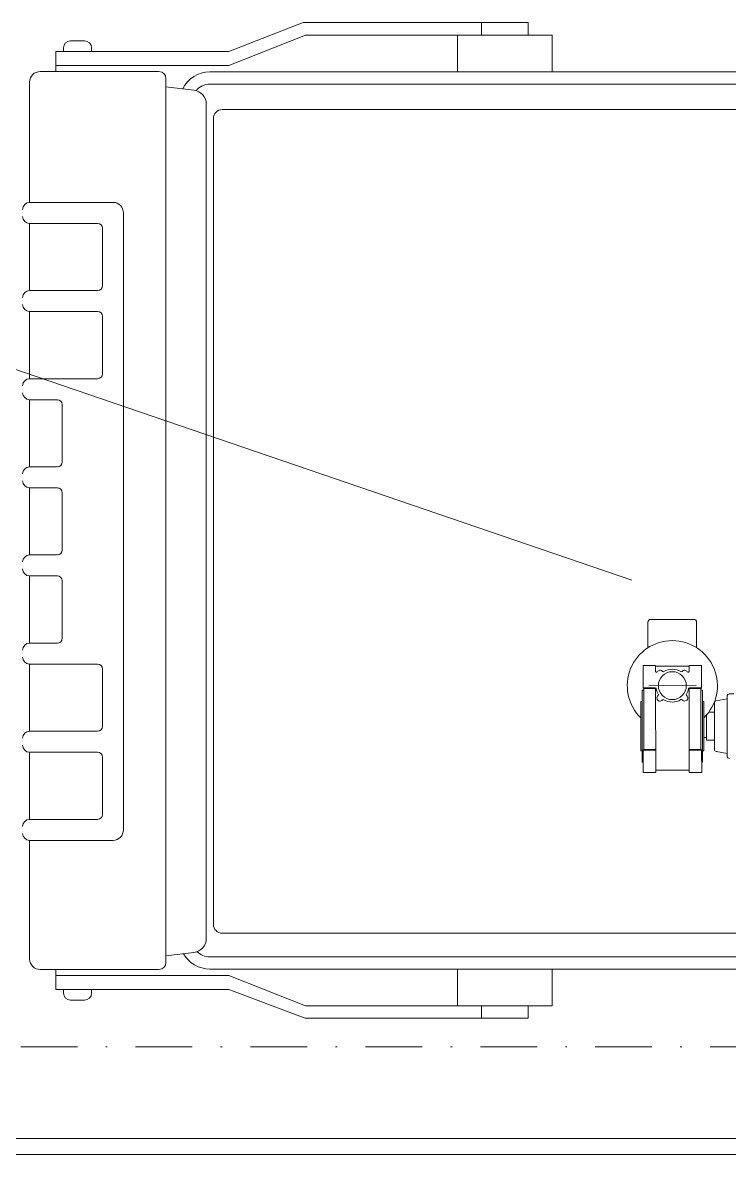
# Model space of a CAD drawing. Extents: x -2884 to -859, y 3232 to 5149.
# Drawn here: x -1799.8 to -1755.7, y 4915.9 to 4986.6 of the extents above; entities that cross this region are included whole.
import ezdxf

# ---------------------------------------------------------------- set-up
doc = ezdxf.new("R2010")
doc.units = 0
doc.header["$MEASUREMENT"] = 0
doc.linetypes.add('DGN Style 4', pattern=[707.685435, 353.621704, -176.810852, 0.442027, -176.810852])
for name, color, linetype, lineweight in [('Compressori e classific', 231, 'CONTINUOUS', 15), ('Quote e scritte', 252, 'CONTINUOUS', 15), ('Ringhiera in primo piano', 96, 'CONTINUOUS', 15)]:
    doc.layers.add(name, color=color, linetype=linetype, lineweight=lineweight)

msp = doc.modelspace()

# ---------------------------------------------------------------- linework, layer by layer
at = {"layer": 'Compressori e classific'}
for p, q in [((-1782.298, 4986.569), (-1786.936, 4984.762)), ((-1771.171, 4986.569), (-1782.298, 4986.569)), ((-1771.171, 4986.569), (-1769.714, 4986.569)), ((-1771.171, 4985.785), (-1771.171, 4986.569)), ((-1768.258, 4986.569), (-1769.714, 4986.569)), ((-1768.258, 4985.785), (-1768.258, 4986.569)), ((-1782.154, 4985.785), (-1786.936, 4983.902)), ((-1772.666, 4985.785), (-1782.154, 4985.785)), ((-1772.666, 4985.785), (-1772.666, 4983.492)), ((-1772.666, 4985.785), (-1769.714, 4985.785)), ((-1766.763, 4985.785), (-1769.714, 4985.785)), ((-1766.763, 4985.785), (-1766.763, 4983.492)), ((-1797.261, 4984.989), (-1797.261, 4984.762)), ((-1795.95, 4985.426), (-1796.824, 4985.426)), ((-1795.513, 4984.762), (-1795.513, 4984.989)), ((-1786.936, 4984.762), (-1797.74, 4984.762)), ((-1797.74, 4983.896), (-1797.74, 4984.762)), ((-1791.308, 4983.516), (-1798.722, 4983.516)), ((-1786.936, 4983.902), (-1797.74, 4983.896)), ((-1797.74, 4983.896), (-1797.74, 4983.516)), ((-1751.245, 4983.492), (-1788.14, 4983.492)), ((-1799.377, 4975.341), (-1799.377, 4982.861)), ((-1790.871, 4949.869), (-1790.871, 4983.079)), ((-1790.871, 4982.555), (-1789.122, 4982.346)), ((-1751.245, 4982.727), (-1788.14, 4982.727)), ((-1788.352, 4952.468), (-1788.352, 4981.478)), ((-1787.36, 4981.139), (-1752.162, 4981.139)), ((-1787.906, 4950.364), (-1787.906, 4980.593)), ((-1799.377, 4975.341), (-1794.176, 4975.341)), ((-1793.521, 4952.25), (-1793.521, 4974.686)), ((-1799.377, 4969.836), (-1799.377, 4974.03)), ((-1795.137, 4974.03), (-1799.377, 4974.03)), ((-1794.831, 4973.724), (-1794.831, 4970.142)), ((-1799.377, 4969.836), (-1795.137, 4969.836)), ((-1799.377, 4964.331), (-1799.377, 4968.525)), ((-1795.137, 4968.525), (-1799.377, 4968.525)), ((-1794.831, 4964.636), (-1794.831, 4968.219)), ((-1799.377, 4964.331), (-1795.137, 4964.331)), ((-1799.377, 4958.825), (-1799.377, 4963.02)), ((-1797.645, 4963.02), (-1799.377, 4963.02)), ((-1797.339, 4962.714), (-1797.339, 4959.131)), ((-1799.377, 4958.825), (-1797.645, 4958.825)), ((-1799.377, 4953.32), (-1799.377, 4957.515)), ((-1797.645, 4957.515), (-1799.377, 4957.515)), ((-1797.339, 4953.626), (-1797.339, 4957.209)), ((-1799.377, 4953.32), (-1797.645, 4953.32)), ((-1788.352, 4952.468), (-1788.352, 4929.357)), ((-1799.377, 4947.815), (-1799.377, 4952.009)), ((-1797.645, 4952.009), (-1799.377, 4952.009)), ((-1797.339, 4951.704), (-1797.339, 4948.121)), ((-1793.521, 4952.25), (-1793.521, 4936.149)), ((-1787.906, 4930.242), (-1787.906, 4950.364)), ((-1790.871, 4949.869), (-1790.871, 4927.863)), ((-1760.788, 4949.122), (-1760.787, 4947.524)), ((-1760.619, 4949.291), (-1757.919, 4949.293)), ((-1757.75, 4949.124), (-1757.749, 4947.525)), ((-1799.377, 4947.815), (-1797.645, 4947.815)), ((-1799.377, 4942.31), (-1799.377, 4946.504)), ((-1795.137, 4946.504), (-1799.377, 4946.504)), ((-1794.831, 4946.198), (-1794.831, 4942.616)), ((-1761.095, 4945.016), (-1761.096, 4946.422)), ((-1761.096, 4946.422), (-1760.308, 4946.422)), ((-1760.308, 4946.422), (-1760.308, 4946.05)), ((-1760.308, 4946.38), (-1758.227, 4946.381)), ((-1758.227, 4946.051), (-1758.227, 4946.424)), ((-1757.439, 4946.424), (-1758.227, 4946.424)), ((-1757.439, 4945.018), (-1757.439, 4946.424)), ((-1761.053, 4944.878), (-1761.151, 4944.875)), ((-1761.15, 4942.625), (-1761.151, 4944.875)), ((-1761.095, 4945.016), (-1761.053, 4944.974)), ((-1760.332, 4945.016), (-1761.095, 4945.016)), ((-1760.307, 4944.974), (-1761.053, 4944.974)), ((-1761.053, 4944.974), (-1761.051, 4941.176)), ((-1760.73, 4945.156), (-1757.788, 4945.158)), ((-1760.308, 4945.011), (-1760.305, 4939.728)), ((-1758.226, 4945.012), (-1758.223, 4939.729)), ((-1757.481, 4944.975), (-1758.226, 4944.975)), ((-1758.202, 4945.017), (-1757.439, 4945.018)), ((-1757.439, 4945.018), (-1757.481, 4944.975)), ((-1757.481, 4944.975), (-1757.479, 4941.178)), ((-1757.481, 4944.88), (-1757.382, 4944.877)), ((-1757.381, 4942.627), (-1757.382, 4944.877)), ((-1755.43, 4944.639), (-1755.711, 4944.639)), ((-1761.221, 4944.172), (-1761.235, 4944.158)), ((-1761.235, 4944.158), (-1761.235, 4942.625)), ((-1761.151, 4944.172), (-1761.221, 4944.172)), ((-1757.382, 4944.174), (-1757.312, 4944.174)), ((-1757.312, 4944.174), (-1757.298, 4944.16)), ((-1757.298, 4944.16), (-1757.297, 4942.627)), ((-1756.639, 4944.069), (-1756.638, 4941.185)), ((-1756.523, 4944.208), (-1755.852, 4944.327)), ((-1755.852, 4944.498), (-1755.85, 4940.757)), ((-1757.134, 4943.324), (-1757.133, 4941.748)), ((-1756.99, 4943.506), (-1756.639, 4943.506)), ((-1761.234, 4941.092), (-1761.235, 4942.625)), ((-1761.15, 4942.625), (-1761.149, 4940.375)), ((-1757.381, 4942.627), (-1757.38, 4940.376)), ((-1757.296, 4941.094), (-1757.297, 4942.627)), ((-1799.377, 4942.31), (-1795.137, 4942.31)), ((-1757.296, 4941.924), (-1757.133, 4941.924)), ((-1761.22, 4941.078), (-1761.234, 4941.092)), ((-1761.149, 4941.078), (-1761.22, 4941.078)), ((-1761.093, 4941.134), (-1761.051, 4941.176)), ((-1760.306, 4941.134), (-1761.093, 4941.134)), ((-1761.093, 4941.134), (-1761.092, 4939.728)), ((-1760.306, 4941.177), (-1761.051, 4941.176)), ((-1758.224, 4941.178), (-1757.479, 4941.178)), ((-1758.224, 4941.136), (-1757.437, 4941.136)), ((-1757.437, 4941.136), (-1757.479, 4941.178)), ((-1757.437, 4941.136), (-1757.479, 4941.178)), ((-1757.436, 4939.73), (-1757.437, 4941.136)), ((-1757.38, 4941.08), (-1757.31, 4941.08)), ((-1757.31, 4941.08), (-1757.296, 4941.094)), ((-1757.133, 4941.748), (-1756.638, 4941.748)), ((-1756.638, 4941.748), (-1756.989, 4941.748)), ((-1799.377, 4936.805), (-1799.377, 4940.999)), ((-1795.137, 4940.999), (-1799.377, 4940.999)), ((-1794.831, 4940.693), (-1794.831, 4937.111)), ((-1761.093, 4940.373), (-1761.149, 4940.375)), ((-1757.436, 4940.374), (-1757.38, 4940.376)), ((-1756.521, 4941.046), (-1755.85, 4940.928)), ((-1761.092, 4939.728), (-1760.305, 4939.728)), ((-1760.305, 4939.869), (-1758.223, 4939.87)), ((-1757.436, 4939.73), (-1758.223, 4939.729)), ((-1799.377, 4936.805), (-1795.137, 4936.805)), ((-1799.377, 4935.494), (-1799.377, 4928.081)), ((-1794.176, 4935.494), (-1799.377, 4935.494)), ((-1787.36, 4929.696), (-1752.162, 4929.696)), ((-1789.122, 4928.489), (-1790.871, 4928.279)), ((-1788.14, 4928.221), (-1751.245, 4928.221)), ((-1791.308, 4927.426), (-1798.722, 4927.426)), ((-1797.74, 4927.426), (-1797.74, 4927.046)), ((-1786.936, 4927.046), (-1797.74, 4927.046)), ((-1797.74, 4927.046), (-1797.74, 4926.186)), ((-1788.14, 4927.457), (-1751.245, 4927.457)), ((-1782.154, 4925.163), (-1786.936, 4927.046)), ((-1772.666, 4925.163), (-1772.666, 4927.457)), ((-1766.763, 4925.163), (-1766.763, 4927.457)), ((-1786.936, 4926.186), (-1797.74, 4926.186)), ((-1797.261, 4926.186), (-1797.261, 4925.953)), ((-1795.95, 4925.516), (-1796.824, 4925.516)), ((-1795.513, 4926.186), (-1795.513, 4925.953)), ((-1782.192, 4924.379), (-1786.936, 4926.186)), ((-1772.666, 4925.163), (-1782.154, 4925.163)), ((-1772.666, 4925.163), (-1769.714, 4925.163)), ((-1771.171, 4925.163), (-1771.171, 4924.379)), ((-1766.763, 4925.163), (-1769.714, 4925.163)), ((-1768.258, 4925.163), (-1768.258, 4924.379)), ((-1771.171, 4924.379), (-1782.192, 4924.379)), ((-1771.171, 4924.379), (-1769.714, 4924.379)), ((-1768.258, 4924.379), (-1769.714, 4924.379))]:
    msp.add_line(p, q, dxfattribs=at)
msp.add_circle((-1759.267, 4945.157), 0.872, dxfattribs=at)
at = {"layer": 'Compressori e classific', "extrusion": (0, 0, -1)}
for centre, radius, start, end in [((1796.824, 4984.989), 0.437, 0, 90), ((1795.95, 4984.989), 0.437, 90, 180), ((1798.722, 4982.861), 0.655, 0, 90), ((1791.308, 4983.079), 0.437, 90, 180), ((1788.14, 4981.624), 1.868, 25.56397, 90), ((1789.226, 4981.478), 0.874, 96.82659, 180), ((1788.14, 4981.624), 1.103, 39.19583, 90), ((1787.36, 4980.593), 0.546, 0, 90), ((1799.377, 4974.904), 0.437, 0, 90), ((1794.176, 4974.686), 0.655, 90, 180), ((1799.377, 4974.467), 0.437, 270, 0), ((1795.137, 4973.724), 0.306, 90, 180), ((1795.137, 4970.142), 0.306, 180, 270), ((1799.377, 4969.399), 0.437, 0, 90), ((1799.377, 4968.962), 0.437, 270, 0), ((1795.137, 4968.219), 0.306, 90, 180), ((1795.137, 4964.636), 0.306, 180, 270), ((1799.377, 4963.894), 0.437, 0, 90), ((1799.377, 4963.457), 0.437, 270, 0), ((1797.645, 4962.714), 0.306, 90, 180), ((1799.377, 4958.389), 0.437, 0, 90), ((1797.645, 4959.131), 0.306, 180, 270), ((1799.377, 4957.952), 0.437, 270, 0), ((1797.645, 4957.209), 0.306, 90, 180), ((1799.377, 4952.883), 0.437, 0, 90), ((1797.645, 4953.626), 0.306, 180, 270), ((1799.377, 4952.446), 0.437, 270, 0), ((1797.645, 4951.704), 0.306, 90, 180), ((1760.619, 4949.123), 0.169, 359.97002, 89.97002), ((1757.919, 4949.124), 0.169, 89.97002, 179.97002), ((1799.377, 4947.378), 0.437, 0, 90), ((1797.645, 4948.121), 0.306, 180, 270), ((1759.267, 4945.157), 2.813, 314.39703, 225.54302), ((1799.377, 4946.941), 0.437, 270, 0), ((1795.137, 4946.198), 0.306, 90, 180), ((1760.252, 4946.05), 0.0563, 210.19519, 359.97001), ((1760.033, 4945.923), 0.197, 30.19506, 141.68223), ((1759.834, 4946.08), 0.0563, 238.39482, 321.68229), ((1759.267, 4945.157), 1.027, 59.14379, 121.54533), ((1758.7, 4946.08), 0.0563, 218.25776, 301.54522), ((1758.502, 4945.923), 0.197, 38.25782, 149.74499), ((1758.283, 4946.051), 0.0563, 179.97002, 329.74486), ((1760.332, 4944.96), 0.0563, 89.97002, 169.49409), ((1759.267, 4945.157), 1.027, 328.39431, 349.49435), ((1760.189, 4944.59), 0.0563, 148.39436, 231.68173), ((1758.344, 4944.591), 0.0563, 308.25777, 31.54568), ((1759.267, 4945.157), 1.027, 190.44569, 211.54572), ((1758.202, 4944.961), 0.0563, 10.44612, 89.97002), ((1755.711, 4944.498), 0.141, 359.97002, 89.97002), ((1760.032, 4944.391), 0.197, 218.25783, 51.68168), ((1759.833, 4944.234), 0.0563, 38.25777, 121.54522), ((1759.267, 4945.157), 1.027, 238.39472, 301.54533), ((1758.699, 4944.235), 0.0563, 58.39483, 141.68228), ((1758.501, 4944.392), 0.197, 128.25818, 321.68223), ((1756.499, 4944.069), 0.141, 359.97002, 79.97002), ((1795.137, 4942.616), 0.306, 180, 270), ((1799.377, 4941.873), 0.437, 0, 90), ((1799.377, 4941.436), 0.437, 270, 0), ((1756.497, 4941.185), 0.141, 279.97002, 359.97002), ((1795.137, 4940.693), 0.306, 90, 180), ((1755.709, 4940.757), 0.141, 269.97002, 359.97002), ((1795.137, 4937.111), 0.306, 180, 270), ((1799.377, 4936.368), 0.437, 0, 90), ((1794.176, 4936.149), 0.655, 180, 270), ((1799.377, 4935.931), 0.437, 270, 0), ((1787.36, 4930.242), 0.546, 270, 0), ((1789.226, 4929.357), 0.874, 180, 263.17341), ((1788.14, 4929.324), 1.868, 270, 330.74257), ((1788.14, 4929.324), 1.103, 270, 314.67236), ((1798.722, 4928.081), 0.655, 270, 0), ((1791.308, 4927.863), 0.437, 180, 270), ((1796.824, 4925.953), 0.437, 270, 0), ((1795.95, 4925.953), 0.437, 180, 270)]:
    msp.add_arc(centre, radius, start, end, dxfattribs=at)
at = {"layer": 'Quote e scritte', "linetype": 'Continuous'}
msp.add_line((-1813.013, 4969.275), (-1761.793, 4951.756), dxfattribs=at)
at = {"layer": 'Quote e scritte', "linetype": 'DGN Style 4', "ltscale": 0.01}
msp.add_line((-1724.675, 4922.606), (-1809.35, 4922.606), dxfattribs=at)
at = {"layer": 'Ringhiera in primo piano', "linetype": 'Continuous'}
for p, q in [((-1878.52, 4916.882), (-1679.344, 4916.882)), ((-1879.52, 4915.882), (-1679.344, 4915.882))]:
    msp.add_line(p, q, dxfattribs=at)

doc.saveas('drawing.dxf')
